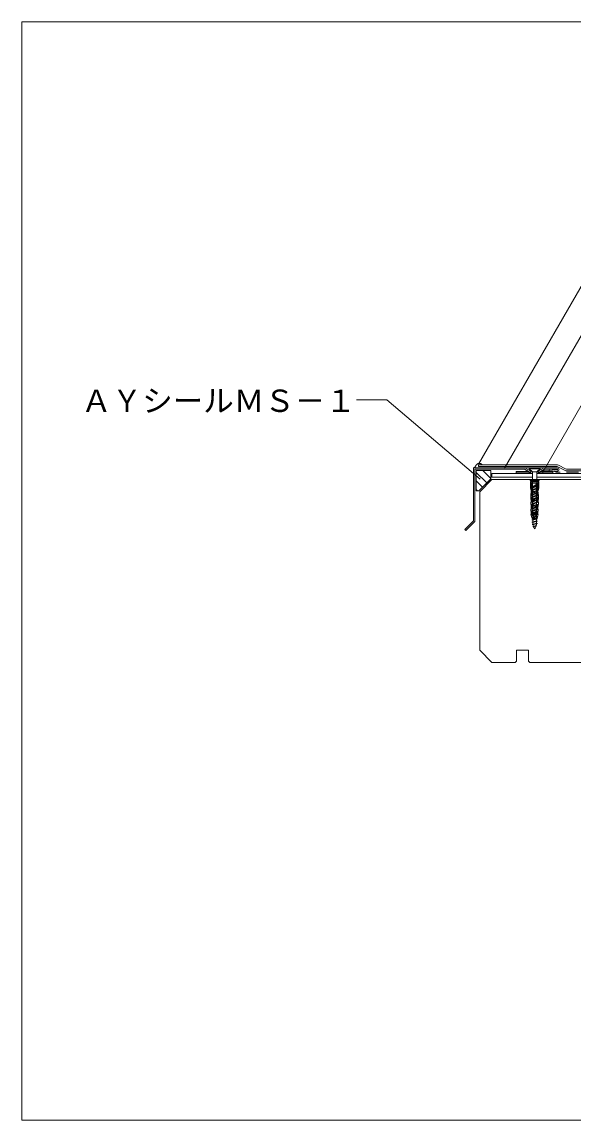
# Model space of a CAD drawing. Units: millimetres, scale not verified. Extents: x -675 to 675, y -471 to 460.
# Drawn here: x -675 to -224, y -440 to 460 of the extents above; entities that cross this region are included whole.
import ezdxf
from ezdxf.enums import TextEntityAlignment as Align

# ---------------------------------------------------------------- set-up
doc = ezdxf.new("R2010")
doc.units = ezdxf.units.MM
doc.header["$LTSCALE"] = 5
doc.linetypes.add('DASHED2', pattern=[3, 2, -1])
for name, color, linetype, lineweight in [('1-2_ハッチング', 6, 'Continuous', 9), ('1-3_断熱材', 5, 'DASHED2', 9), ('1-4_リベットルーフ', 3, 'Continuous', 9), ('1-5_ＦＬ鋼板・ディスク', 7, 'Continuous', 9), ('1-6_アンカー類', 7, 'Continuous', 9), ('1-8_下地など', 30, 'Continuous', 18), ('1-A_元図・躯体', 7, 'Continuous', 9), ('E-0', 7, 'Continuous', 9), ('F-F', 7, 'Continuous', 9)]:
    doc.layers.add(name, color=color, linetype=linetype, lineweight=lineweight)
doc.styles.add('ＭＳ ゴシック', font='')
doc.styles.get('ＭＳ ゴシック').set_extended_font_data('MS Gothic')

msp = doc.modelspace()

# ---------------------------------------------------------------- linework, layer by layer
at = {"layer": '1-2_ハッチング'}
for p, q in [((-302.971, 90.839), (-294.273, 82.141)), ((-297.561, 92.5), (-291, 85.939)), ((-302.971, 83.768), (-297.809, 78.606)), ((-300.707, 75.707), (-291, 85.414)), ((-302.971, 76.697), (-301.981, 75.707)), ((-300.707, 75.707), (-302.971, 75.707))]:
    msp.add_line(p, q, dxfattribs=at)
at = {"layer": '1-2_ハッチング', "color": 5}
for p, q in [((-270.071, 90.5), (-258.071, 90.5)), ((-240.071, 91.5), (-250.339, 91.5))]:
    msp.add_line(p, q, dxfattribs=at)
at = {"layer": '1-2_ハッチング', "color": 3}
for points in [[(-305.074, 94.638), (-304.973, 94.668), (-304.8, 94.722), (-304.631, 94.78), (-304.466, 94.844), (-304.309, 94.919), (-304.162, 95.006), (-304.081, 95.064), (-303.999, 95.131), (-303.869, 95.261), (-303.751, 95.406), (-303.643, 95.563), (-303.543, 95.728), (-303.451, 95.899), (-303.4, 96), (-303.345, 96.112), (-303.253, 96.304), (-303.16, 96.494), (-303.062, 96.678), (-302.956, 96.853), (-302.838, 97.018), (-302.762, 97.107), (-302.689, 97.182), (-302.553, 97.303), (-302.407, 97.415), (-302.253, 97.52), (-302.094, 97.62), (-301.933, 97.717), (-301.839, 97.774), (-301.793, 97.802), (-301.713, 97.85), (-301.632, 97.896), (-301.551, 97.941), (-301.47, 97.983), (-301.387, 98.02), (-301.338, 98.04), (-301.237, 98.075), (-301.058, 98.119), (-300.874, 98.146), (-300.686, 98.158)], [(-300.686, 98.158), (-300.496, 98.158), (-300.304, 98.149), (-300.193, 98.14), (-300.069, 98.128), (-299.857, 98.101), (-299.648, 98.065), (-299.443, 98.019), (-299.243, 97.961), (-299.048, 97.89), (-298.938, 97.842), (-298.837, 97.794), (-298.669, 97.7), (-298.504, 97.598), (-298.343, 97.487), (-298.185, 97.371), (-298.028, 97.252), (-297.937, 97.182)]]:
    msp.add_lwpolyline(points, dxfattribs=at)
at = {"layer": '1-2_ハッチング'}
msp.add_lwpolyline([(-302.971, 75.707), (-302.971, 92.5), (-291, 92.5), (-291, 85.414)], dxfattribs=at)
at = {"layer": '1-2_ハッチング', "color": 5}
for points in [[(-259.803, 91.5), (-270.071, 91.5), (-270.071, 90.5)], [(-252.071, 90.5), (-240.071, 90.5), (-240.071, 91.5)]]:
    msp.add_lwpolyline(points, dxfattribs=at)
at = {"layer": '1-3_断熱材'}
for p, q in [((-240.409, 92), (-249.473, 92)), ((-240.409, 92), (-237.366, 91)), ((-99.008, 91), (-237.366, 91))]:
    msp.add_line(p, q, dxfattribs=at)
at = {"layer": '1-4_リベットルーフ'}
for p, q in [((-301.071, 95.6), (-301.071, 97.1)), ((-236.928, 97.1), (-301.071, 97.1)), ((-237.284, 95.6), (-301.071, 95.6)), ((-230.061, 92.321), (-235.934, 95.279)), ((-229.705, 93.821), (-235.578, 96.779)), ((-99.29, 92), (-228.712, 92)), ((-99.713, 93.5), (-228.355, 93.5))]:
    msp.add_line(p, q, dxfattribs=at)
for centre, start, end in [((-237.284, 92.6), 63.26319, 90), ((-236.928, 94.1), 63.26319, 90), ((-228.712, 95), 243.26319, 270), ((-228.355, 96.5), 243.26319, 270)]:
    msp.add_arc(centre, 3, start, end, dxfattribs=at)
at = {"layer": '1-5_ＦＬ鋼板・ディスク'}
for p, q in [((-305.071, 94.6), (-236.571, 94.6)), ((-305.071, 51.156), (-305.071, 94.6)), ((-303.971, 93.5), (-263.267, 93.5)), ((-303.971, 50.7), (-303.971, 93.5)), ((-258.071, 90.5), (-263.267, 93.5)), ((-258.071, 91.77), (-262.972, 94.6)), ((-258.071, 91.77), (-258.071, 90.5)), ((-252.071, 91.77), (-247.17, 94.6)), ((-252.071, 90.5), (-246.875, 93.5)), ((-252.071, 91.77), (-252.071, 90.5)), ((-246.875, 93.5), (-236.571, 93.5)), ((-242.937, 93.492), (-243.071, 92.4)), ((-236.571, 91.6), (-243.071, 92.4)), ((-236.525, 92.703), (-242.937, 93.492)), ((-311.364, 43.307), (-303.971, 50.7))]:
    msp.add_line(p, q, dxfattribs=at)
msp.add_lwpolyline([(-311.364, 43.307), (-312.142, 44.085), (-305.071, 51.156)], dxfattribs=at)
for radius, start in [(1.5, 270), (0.4, 276.59439)]:
    msp.add_arc((-236.571, 93.1), radius, start, 90, dxfattribs=at)
at = {"layer": '1-6_アンカー類'}
for p, q in [((-259.571, 94.6), (-259.571, 93.86)), ((-250.571, 94.6), (-259.571, 94.6)), ((-257.204, 91.493), (-259.571, 93.86)), ((-253.231, 91.2), (-256.911, 91.2)), ((-256.911, 90.786), (-256.911, 79.6)), ((-252.938, 91.493), (-250.571, 93.86)), ((-258.746, 84.55), (-258.746, 85)), ((-251.396, 85), (-258.746, 85)), ((-251.396, 84.55), (-258.746, 84.55)), ((-257.961, 83.7), (-258.746, 84.55)), ((-257.861, 83.7), (-258.461, 83.2)), ((-258.461, 78), (-258.461, 83.2)), ((-252.181, 83.7), (-257.961, 83.7)), ((-252.181, 83), (-257.961, 83)), ((-257.961, 75.8), (-257.961, 83)), ((-252.181, 81.9), (-257.961, 81.9)), ((-257.071, 81.2), (-257.961, 81.2)), ((-257.861, 83), (-257.861, 83.7)), ((-257.071, 75.8), (-257.071, 81.9)), ((-255.321, 83), (-255.321, 83.7)), ((-255.321, 83), (-255.071, 83.2)), ((-254.821, 83), (-255.071, 83.2)), ((-254.821, 83), (-254.821, 83.7)), ((-253.721, 81.395), (-253.721, 81.9)), ((-253.421, 81.395), (-253.421, 81.9)), ((-253.071, 75.8), (-253.071, 81.9)), ((-252.181, 81.2), (-253.071, 81.2)), ((-251.681, 83.2), (-252.281, 83.7)), ((-252.281, 83), (-252.281, 83.7)), ((-252.181, 83.7), (-251.396, 84.55)), ((-252.181, 75.8), (-252.181, 83)), ((-251.681, 78), (-251.681, 83.2)), ((-251.396, 84.55), (-251.396, 85)), ((-257.961, 76.1), (-258.461, 78)), ((-258.296, 70.3), (-258.296, 72)), ((-257.212, 72), (-258.296, 72)), ((-257.19, 72.6), (-258.235, 72.6)), ((-257.168, 73.2), (-258.182, 73.2)), ((-258.135, 72), (-257.8, 75.8)), ((-257.145, 73.8), (-258.129, 73.8)), ((-257.123, 74.4), (-258.076, 74.4)), ((-257.101, 75), (-258.023, 75)), ((-257.078, 75.6), (-257.97, 75.6)), ((-257.044, 80.7), (-257.961, 80.7)), ((-257.071, 80.2), (-257.961, 80.2)), ((-257.071, 79.7), (-257.961, 79.7)), ((-257.071, 79.2), (-257.961, 79.2)), ((-257.071, 78.7), (-257.961, 78.7)), ((-257.071, 78.2), (-257.961, 78.2)), ((-257.071, 77.6), (-257.961, 77.6)), ((-257.071, 75.8), (-257.961, 75.8)), ((-253.823, 79.6), (-257.396, 78.488)), ((-253.473, 77.809), (-257.396, 76.588)), ((-252.742, 77.48), (-257.396, 76.588)), ((-253.473, 74.009), (-257.396, 72.788)), ((-252.742, 73.68), (-257.396, 72.788)), ((-253.473, 72.106), (-257.396, 70.885)), ((-253.469, 75.91), (-257.392, 74.69)), ((-252.738, 75.581), (-257.392, 74.69)), ((-257.221, 70.3), (-257.212, 72.009)), ((-257.212, 72), (-257.071, 75.8)), ((-256.721, 77.3), (-256.721, 78.205)), ((-256.421, 77.3), (-256.721, 77.3)), ((-256.721, 75.895), (-256.721, 76.8)), ((-256.421, 76.8), (-256.721, 76.8)), ((-256.669, 79.6), (-256.669, 78.714)), ((-256.669, 78.159), (-256.669, 76.814)), ((-256.669, 76.259), (-256.669, 74.915)), ((-256.669, 74.362), (-256.669, 73.015)), ((-256.669, 72.46), (-256.669, 71.112)), ((-256.421, 77.3), (-256.421, 78.205)), ((-256.421, 75.895), (-256.421, 76.8)), ((-256.126, 79.297), (-254.179, 80.555)), ((-256.126, 74.803), (-254.179, 73.545)), ((-255.964, 79.045), (-254.016, 80.303)), ((-255.964, 75.055), (-254.016, 73.797)), ((-253.721, 70.395), (-253.721, 72.705)), ((-253.473, 79.153), (-253.473, 77.809)), ((-252.742, 77.48), (-253.473, 77.809)), ((-253.473, 77.253), (-253.473, 75.91)), ((-253.473, 75.353), (-253.473, 74.009)), ((-252.742, 73.68), (-253.473, 74.009)), ((-253.473, 73.453), (-253.473, 72.106)), ((-252.742, 71.777), (-253.473, 72.106)), ((-252.738, 75.581), (-253.469, 75.91)), ((-253.421, 70.395), (-253.421, 72.705)), ((-252.742, 79.38), (-253.231, 79.6)), ((-252.181, 80.7), (-253.071, 80.7)), ((-252.181, 80.2), (-253.071, 80.2)), ((-252.181, 79.7), (-253.071, 79.7)), ((-252.181, 79.2), (-253.071, 79.2)), ((-252.181, 78.7), (-253.071, 78.7)), ((-252.181, 78.2), (-253.071, 78.2)), ((-252.181, 77.6), (-253.071, 77.6)), ((-252.181, 75.8), (-253.071, 75.8)), ((-252.93, 71.997), (-253.071, 75.8)), ((-252.172, 75.6), (-253.07, 75.6)), ((-252.119, 75), (-253.041, 75)), ((-252.066, 74.4), (-253.019, 74.4)), ((-252.013, 73.8), (-252.997, 73.8)), ((-251.96, 73.2), (-252.975, 73.2)), ((-251.907, 72.6), (-252.952, 72.6)), ((-251.846, 72), (-252.93, 72)), ((-252.007, 72), (-252.342, 75.8)), ((-251.681, 78), (-252.181, 76.1)), ((-251.846, 70.3), (-251.846, 72)), ((-257.221, 70.3), (-258.296, 70.3)), ((-257.211, 69.9), (-258.278, 69.9)), ((-257.196, 69.3), (-258.263, 69.3)), ((-257.181, 68.7), (-258.248, 68.7)), ((-257.166, 68.1), (-258.233, 68.1)), ((-257.151, 67.5), (-258.218, 67.5)), ((-257.136, 66.9), (-258.203, 66.9)), ((-257.121, 66.3), (-258.196, 66.3)), ((-258.035, 66.3), (-258.135, 70.3)), ((-257.107, 64.3), (-258.135, 64.3)), ((-257.084, 63.8), (-258.126, 63.8)), ((-257.038, 63.2), (-258.115, 63.2)), ((-257.821, 60.8), (-257.996, 64.6)), ((-252.742, 71.777), (-257.396, 70.885)), ((-253.473, 68.306), (-257.396, 67.086)), ((-252.742, 67.977), (-257.396, 67.086)), ((-253.473, 66.403), (-257.396, 65.183)), ((-252.742, 66.074), (-257.396, 65.183)), ((-253.473, 64.5), (-257.396, 63.28)), ((-252.742, 64.172), (-257.396, 63.28)), ((-253.469, 70.207), (-257.392, 68.987)), ((-252.738, 69.879), (-257.392, 68.987)), ((-257.121, 66.3), (-257.221, 70.3)), ((-256.946, 60.8), (-257.121, 64.6)), ((-256.721, 64.895), (-256.721, 67.205)), ((-256.669, 70.557), (-256.669, 69.212)), ((-256.669, 68.658), (-256.669, 67.312)), ((-256.669, 66.757), (-256.669, 65.409)), ((-256.669, 64.854), (-256.669, 63.506)), ((-256.421, 64.895), (-256.421, 67.205)), ((-256.126, 68.297), (-254.179, 69.555)), ((-256.126, 63.803), (-254.379, 62.674)), ((-255.964, 68.045), (-254.016, 69.303)), ((-255.964, 64.055), (-254.216, 62.926)), ((-253.473, 71.55), (-253.473, 70.207)), ((-253.473, 69.65), (-253.473, 68.306)), ((-252.742, 67.977), (-253.473, 68.306)), ((-253.473, 67.75), (-253.473, 66.403)), ((-252.742, 66.074), (-253.473, 66.403)), ((-253.473, 65.847), (-253.473, 64.5)), ((-252.742, 64.172), (-253.473, 64.5)), ((-253.473, 63.944), (-253.473, 62.6)), ((-252.738, 69.879), (-253.469, 70.207)), ((-253.196, 60.8), (-253.021, 64.6)), ((-252.032, 63.2), (-253.104, 63.2)), ((-252.018, 63.8), (-253.058, 63.8)), ((-252.007, 64.3), (-253.043, 64.3)), ((-253.021, 66.3), (-252.921, 70.3)), ((-251.946, 66.3), (-253.021, 66.3)), ((-251.985, 64.6), (-253.021, 64.6)), ((-251.94, 66.9), (-253.006, 66.9)), ((-251.91, 68.1), (-252.976, 68.1)), ((-251.925, 67.5), (-252.975, 67.5)), ((-251.895, 68.7), (-252.961, 68.7)), ((-251.88, 69.3), (-252.946, 69.3)), ((-251.865, 69.9), (-252.931, 69.9)), ((-252.921, 70.3), (-252.93, 71.997)), ((-251.846, 70.3), (-252.921, 70.3)), ((-252.321, 60.8), (-252.235, 64.6)), ((-252.107, 66.3), (-252.007, 70.3)), ((-251.985, 64.6), (-251.946, 66.3)), ((-257.015, 62.6), (-258.104, 62.6)), ((-256.992, 62), (-258.094, 62)), ((-256.969, 61.4), (-258.083, 61.4)), ((-258.071, 59), (-258.071, 60.8)), ((-256.946, 60.8), (-258.071, 60.8)), ((-256.946, 59), (-258.071, 59)), ((-257.171, 53), (-258.071, 56.4)), ((-256.946, 56.4), (-258.071, 56.4)), ((-256.946, 58.45), (-257.996, 58.45)), ((-256.946, 57.95), (-257.996, 57.95)), ((-256.946, 57.45), (-257.996, 57.45)), ((-256.946, 56.95), (-257.996, 56.95)), ((-257.821, 56.4), (-257.821, 59)), ((-253.473, 62.6), (-257.396, 61.38)), ((-252.742, 62.272), (-257.396, 61.38)), ((-253.473, 60.7), (-257.396, 59.48)), ((-252.742, 60.372), (-257.396, 59.48)), ((-253.473, 56.9), (-257.396, 55.68)), ((-252.742, 56.572), (-257.396, 55.68)), ((-253.473, 55), (-257.396, 53.78)), ((-252.742, 54.672), (-257.396, 53.78)), ((-253.469, 58.802), (-257.392, 57.581)), ((-252.738, 58.473), (-257.392, 57.581)), ((-256.946, 56.4), (-256.946, 59)), ((-256.669, 62.951), (-256.669, 61.606)), ((-256.669, 61.051), (-256.669, 59.706)), ((-256.669, 59.151), (-256.669, 57.806)), ((-256.669, 57.254), (-256.669, 55.906)), ((-256.669, 55.351), (-256.669, 54.006)), ((-256.571, 58.103), (-256.571, 57.92)), ((-256.571, 55.803), (-256.571, 55.62)), ((-255.071, 56.3), (-256.481, 58.133)), ((-255.071, 54), (-256.481, 55.833)), ((-255.071, 55.8), (-256.467, 57.615)), ((-255.071, 53.5), (-256.467, 55.315)), ((-255.221, 57), (-255.221, 57.174)), ((-254.921, 57), (-255.221, 57)), ((-255.071, 56.3), (-253.661, 58.133)), ((-255.071, 55.8), (-253.675, 57.615)), ((-255.071, 54), (-253.661, 55.833)), ((-255.071, 53.5), (-253.675, 55.315)), ((-254.921, 57), (-254.921, 57.174)), ((-254.626, 58.266), (-254.379, 58.426)), ((-254.464, 58.014), (-254.216, 58.174)), ((-253.921, 59.266), (-253.921, 61.834)), ((-253.621, 59.266), (-253.621, 61.834)), ((-253.571, 58.103), (-253.571, 57.92)), ((-253.571, 55.803), (-253.571, 55.62)), ((-252.742, 62.272), (-253.473, 62.6)), ((-253.473, 62.044), (-253.473, 60.7)), ((-252.742, 60.372), (-253.473, 60.7)), ((-253.473, 60.144), (-253.473, 58.8)), ((-253.473, 58.244), (-253.473, 56.9)), ((-252.742, 56.572), (-253.473, 56.9)), ((-253.473, 56.345), (-253.473, 55)), ((-252.742, 54.672), (-253.473, 55)), ((-253.473, 54.445), (-253.473, 53.101)), ((-252.738, 58.473), (-253.469, 58.802)), ((-252.071, 60.8), (-253.196, 60.8)), ((-253.196, 56.4), (-253.196, 59)), ((-252.071, 59), (-253.196, 59)), ((-252.146, 58.45), (-253.196, 58.45)), ((-252.146, 57.95), (-253.196, 57.95)), ((-252.146, 57.45), (-253.196, 57.45)), ((-252.146, 56.95), (-253.196, 56.95)), ((-252.072, 56.4), (-253.196, 56.4)), ((-252.072, 61.4), (-253.173, 61.4)), ((-252.059, 62), (-253.15, 62)), ((-252.045, 62.6), (-253.127, 62.6)), ((-252.971, 53), (-252.071, 56.4)), ((-252.321, 56.4), (-252.321, 59)), ((-252.071, 59), (-252.071, 60.8)), ((-253.473, 53.101), (-257.396, 51.88)), ((-252.742, 52.772), (-257.396, 51.88)), ((-253.473, 51.201), (-257.396, 49.98)), ((-252.742, 50.872), (-257.396, 49.98)), ((-252.971, 53), (-257.171, 53)), ((-253.487, 49.301), (-257.157, 48.128)), ((-256.669, 53.451), (-256.669, 52.106)), ((-256.669, 51.551), (-256.669, 50.206)), ((-253.426, 47.067), (-256.467, 46.484)), ((-252.756, 48.972), (-253.487, 49.301)), ((-252.742, 52.772), (-253.473, 53.101)), ((-253.473, 52.545), (-253.473, 51.201)), ((-252.742, 50.872), (-253.473, 51.201)), ((-253.473, 50.645), (-253.473, 49.673))]:
    msp.add_line(p, q, dxfattribs=at)
for points in [[(-250.571, 94.6), (-250.571, 93.86), (-259.571, 93.86)], [(-253.231, 90.786), (-253.231, 79.6), (-256.911, 79.6)], [(-254.821, 83.7), (-255.071, 83.2), (-255.321, 83.7)], [(-257.396, 76.588), (-256.669, 76.259), (-252.742, 77.48)], [(-257.396, 72.788), (-256.669, 72.46), (-252.742, 73.68)], [(-257.392, 74.69), (-256.665, 74.361), (-252.738, 75.581)], [(-257.121, 64.6), (-258.157, 64.6), (-258.196, 66.3)], [(-257.396, 70.885), (-256.669, 70.557), (-252.742, 71.777)], [(-257.396, 67.086), (-256.669, 66.757), (-252.742, 67.977)], [(-257.396, 65.183), (-256.669, 64.854), (-252.742, 66.074)], [(-257.396, 63.28), (-256.669, 62.951), (-252.742, 64.172)], [(-257.392, 68.987), (-256.665, 68.658), (-252.738, 69.879)], [(-257.396, 61.38), (-256.669, 61.051), (-252.742, 62.272)], [(-257.396, 59.48), (-256.669, 59.151), (-252.742, 60.372)], [(-257.396, 55.68), (-256.669, 55.351), (-252.742, 56.572)], [(-257.396, 53.78), (-256.669, 53.451), (-252.742, 54.672)], [(-257.392, 57.581), (-256.665, 57.252), (-252.738, 58.473)], [(-257.396, 51.88), (-256.669, 51.551), (-252.742, 52.772)], [(-257.396, 49.98), (-256.669, 49.651), (-252.742, 50.872)], [(-253.795, 47.396), (-256.467, 46.484), (-255.902, 46.121)], [(-255.902, 46.121), (-253.426, 47.067), (-253.795, 47.396)]]:
    msp.add_lwpolyline(points, dxfattribs=at)
for points in [[(-252.742, 79.38), (-257.396, 78.488), (-256.669, 78.159)], [(-256.436, 47.802), (-252.756, 48.972), (-257.157, 48.128)]]:
    msp.add_lwpolyline(points, close=True, dxfattribs=at)
for centre, radius, start, end in [((-257.911, 90.786), 1, 360, 45), ((-252.231, 90.786), 1, 135, 180), ((-254.721, 81.395), 1, 302.8584, 360), ((-254.721, 81.395), 1.3, 302.8584, 360), ((-255.421, 78.205), 1.3, 122.8584, 180), ((-255.421, 75.895), 1.3, 180, 237.1416), ((-255.421, 78.205), 1, 122.8584, 180), ((-255.421, 75.895), 1, 180, 237.1416), ((-254.721, 72.705), 1, 360, 57.1416), ((-254.721, 72.705), 1.3, 360, 57.1416), ((-255.421, 67.205), 1.3, 122.8584, 180), ((-255.421, 64.895), 1.3, 180, 237.1416), ((-255.421, 67.205), 1, 122.8584, 180), ((-255.421, 64.895), 1, 180, 237.1416), ((-254.721, 70.395), 1, 302.8584, 360), ((-254.721, 70.395), 1.3, 302.8584, 0), ((-256.521, 58.103), 0.05, 37.56859, 180), ((-256.071, 57.92), 0.5, 180, 217.56859), ((-256.521, 55.803), 0.05, 37.56859, 180), ((-256.071, 55.62), 0.5, 180, 217.56859), ((-253.921, 57.174), 1.3, 122.8584, 180), ((-253.921, 57.174), 1, 122.8584, 180), ((-254.921, 61.834), 1, 360, 57.1416), ((-254.921, 59.266), 1, 302.8584, 360), ((-254.921, 61.834), 1.3, 360, 57.1416), ((-254.921, 59.266), 1.3, 302.8584, 360), ((-254.071, 57.92), 0.5, 322.43141, 360), ((-254.071, 55.62), 0.5, 322.43141, 360), ((-253.621, 58.103), 0.05, 360, 142.43141), ((-253.621, 55.803), 0.05, 360, 142.43141), ((-247.288, 49.84), 9.383, 181.1526, 189.30247), ((-247.288, 49.84), 9.383, 192.55761, 200.13326), ((-247.288, 49.84), 9.383, 203.35211, 213.95053), ((-262.854, 49.84), 9.383, 326.04947, 341.51092), ((-262.854, 49.84), 9.383, 344.90057, 353.16462), ((-262.854, 49.84), 9.383, 356.70432, 358.98114)]:
    msp.add_arc(centre, radius, start, end, dxfattribs=at)
at = {"layer": '1-8_下地など'}
for p, q in [((-290, 90), (-290, 87)), ((-290, 90), (-256.911, 90)), ((-253.231, 90), (-91, 90)), ((-290, 87), (-256.911, 87)), ((-253.231, 87), (-91, 87))]:
    msp.add_line(p, q, dxfattribs=at)
at = {"layer": '1-A_元図・躯体'}
for p, q in [((-300, 75), (-290, 85)), ((-290, 85), (400, 85)), ((-300, -55), (-300, 75)), ((-300, -55), (-290, -65)), ((-270, -55), (-260, -55)), ((-270, -64), (-270, -55)), ((-260, -64), (-260, -55)), ((-271, -65), (-290, -65)), ((-271, -65), (-270, -64)), ((-260, -64), (-259, -65)), ((-259, -65), (-75, -65))]:
    msp.add_line(p, q, dxfattribs=at)
at = {"layer": 'E-0'}
for p, q in [((-301.015, 97.672), (-180.214, 306.905)), ((-279.702, 94.283), (-198.79, 234.426))]:
    msp.add_line(p, q, dxfattribs=at)
for points in [[(-248.452, 91.028), (-200.502, 174.081), (-175.502, 174.081)], [(-401.099, 150.281), (-376.099, 150.281), (-299.782, 85.371)]]:
    msp.add_lwpolyline(points, dxfattribs=at)
at = {"layer": 'F-F'}
msp.add_line((-675, 460), (-675, -440), dxfattribs=at)
msp.add_lwpolyline([(-675, 460), (675, 460), (675, -440), (-675, -440)], dxfattribs=at)

# ---------------------------------------------------------------- texts
at = {"layer": 'E-0', "style": 'ＭＳ ゴシック'}
msp.add_text('ＡＹシールＭＳ－１', height=18.33, dxfattribs=at).set_placement((-626.522, 134.877), align=Align.BOTTOM_LEFT)

doc.saveas('drawing.dxf')
